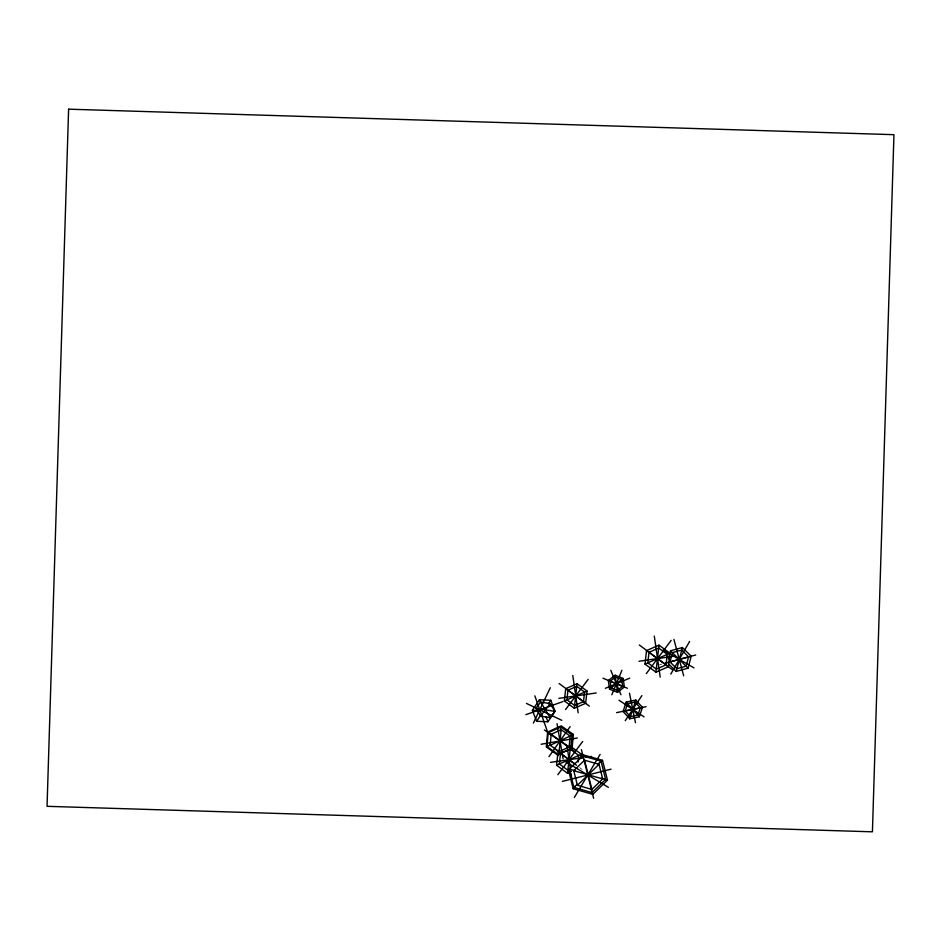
<?xml version="1.0" encoding="UTF-8"?>
<svg xmlns="http://www.w3.org/2000/svg" width="941" height="941" viewBox="0 0 941 941"><rect width="100%" height="100%" fill="white"/><g stroke="black" fill="none" stroke-linecap="round" stroke-linejoin="round"><path stroke-width="0.71" stroke-dasharray="4.71 3.53" d="M659.653 664.652L661.664 664.123M579.656 767.621L580.538 768.279M580.997 768.621L582.044 769.397"/><path stroke-width="1.41" d="M546.956 746.531L548.203 732.78L560.742 726.993L572.01 734.945L570.764 748.695L558.236 754.482L546.956 746.531L550.72 744.79M550.167 745.284L551.167 734.321L561.154 729.698L570.152 736.05L569.152 747.013L559.166 751.636L550.167 745.284L570.152 736.05M558.236 754.482L558.613 750.353M560.365 731.11L560.742 726.993M559.166 751.636L561.154 729.698M572.14 747.954L573.375 734.439L561.177 725.84L547.627 732.098L546.274 746.966L558.472 755.564M571.222 771.632L567.494 773.267L556.543 765.209L557.895 753.059M564.353 700.951L565.717 688.659L577.045 683.707L587.008 691.035L585.631 703.327L574.304 708.279L564.353 700.951L587.008 691.035M578.033 762.022L578.762 755.435L570.234 749.154L560.518 753.412L559.342 763.939L567.882 770.22L570.317 769.162M567.964 690.212L566.894 699.798L574.669 705.515L583.502 701.645L584.573 692.058L576.798 686.342L567.964 690.212L583.502 701.645M574.304 708.279L577.045 683.707M567.494 773.267L570.234 749.154M580.985 758.364L581.444 754.317L570.493 746.26M645.02 664.111L646.514 650.607L658.971 645.161L669.91 653.219L668.404 666.722L655.959 672.168L645.02 664.111L669.91 653.219M648.996 652.313L647.82 662.84L656.359 669.122L666.063 664.875L667.24 654.336L658.7 648.055L648.996 652.313L666.063 664.875M655.959 672.168L658.971 645.161M668.416 658.782L670.486 650.819L682.401 647.526L691.2 656.195L688.094 668.145L676.191 671.439L668.369 663.734M669.992 661.958L672.415 652.631L681.696 650.066L688.565 656.83L686.142 666.157L676.861 668.722L669.992 661.958L691.2 656.195M676.191 671.439L682.401 647.526M623.107 711.467L626.177 702.092L635.834 700.057L642.421 707.409L639.351 716.783L629.694 718.818L623.107 711.467L642.421 707.409M629.694 718.818L635.834 700.057M611.826 694.752L621.895 670.333M533.382 723.064L550.309 687.718M670.768 674.132L689.612 641.491M574.339 797.474L600.111 754.411M625.236 720.688L641.891 695.611M532.371 710.29L539.44 699.775L550.756 700.257L555.002 711.255L547.944 721.771L536.617 721.288L532.371 710.29L538.029 710.537M536.617 721.288L540.546 715.442M548.403 703.762L550.756 700.257M548.979 756.635L570.128 726.652M565.529 709.561L588.137 679.355M557.848 774.678L582.679 741.473M646.314 673.58L671.156 640.386M535.876 708.314L540.663 702.08L550.203 703.621L554.943 711.384L550.156 717.618L540.616 716.089L535.876 708.314L554.943 711.384M540.616 716.089L550.203 703.621M580.773 756.764L582.867 754.741L602.511 760.328L607.486 780.136L592.818 794.345L573.187 788.746L568.917 771.773M569.305 769.103L582.867 755.964L601.028 761.14L605.628 779.442L592.065 792.581L573.904 787.405L569.305 769.103L574.892 770.691M573.739 770.679L584.561 760.199L599.041 764.327L602.711 778.936L591.889 789.417L577.409 785.288L573.739 770.679L602.711 778.936M573.904 787.405L577.033 784.382M597.9 764.163L601.028 761.14M573.187 788.746L575.28 786.711M600.417 762.363L602.511 760.328M577.409 785.288L599.041 764.327M608.309 680.543L615.132 675.215L623.154 678.449L624.365 687.024L617.555 692.353L609.521 689.118L608.309 680.543L624.365 687.024M609.521 689.118L623.154 678.449M569.505 736.109L573.375 734.439M556.543 765.209L581.444 754.317M605.357 688.306L629.741 678.155M525.854 714.666L562.812 701.645M665.228 663.158L695.717 654.995M562.389 781.383L611.062 769.162M616.567 712.631L646.079 706.679M541.146 744.249L577.303 738.003M639.01 661.264L674.815 656.1M558.883 698.351L596.218 692.976M550.532 762.363L583.279 757.646M585.631 757.305L591.571 756.446M601.428 778.254L605.628 779.442M604.675 779.336L607.486 780.136M602.969 678.202L627.388 688.271M526.454 703.409L561.801 720.336M663.087 650.043L694.011 667.898M565.906 761.916L608.38 787.335M619.002 700.233L644.079 716.889M551.167 734.321L569.152 747.013M544.369 729.957L574.269 751.059M548.203 732.78L551.591 735.168M567.376 746.307L570.764 748.695M646.514 650.607L649.808 653.03M666.216 665.111L668.404 666.722M565.717 688.659L569.034 691.106M583.42 701.692L585.631 703.327M560.518 753.412L575.457 764.398M639.315 644.973L672.509 669.804M559.166 683.531L589.372 706.126M556.237 750.106L576.492 765.256M670.486 650.819L688.094 668.145M626.177 702.092L639.351 716.783M540.663 702.08L550.156 717.618M610.803 670.345L620.954 694.729M539.44 699.775L540.381 702.221M546.051 716.877L547.944 721.771M534.853 695.87L547.874 732.827M673.932 639.421L683.684 675.826M584.561 760.199L591.889 789.417M582.867 754.741L583.585 757.564M592.112 791.51L592.818 794.345M581.397 749.612L593.63 798.286M582.867 755.964L584.279 761.598M591.007 788.358L592.065 792.581M629.482 693.176L635.446 722.688M557.025 723.7L563.094 758.881M654.289 636.081L660.194 677.12M572.787 675.438L578.162 712.784M567.164 746.531L570.458 769.432M570.587 770.291L570.716 771.173M571.105 773.89L571.61 777.419M615.132 675.215L617.555 692.353M68.611 109.18L47.05 806.319L872.425 831.82L893.95 134.681L68.611 109.18M627.623 703.633L625.224 710.949L630.364 716.677L637.892 715.101L640.292 707.785L635.151 702.057L627.623 703.633M615.426 677.038L610.109 681.202L611.05 687.883L617.308 690.412L622.636 686.248L621.683 679.567L615.426 677.038"/></g></svg>
